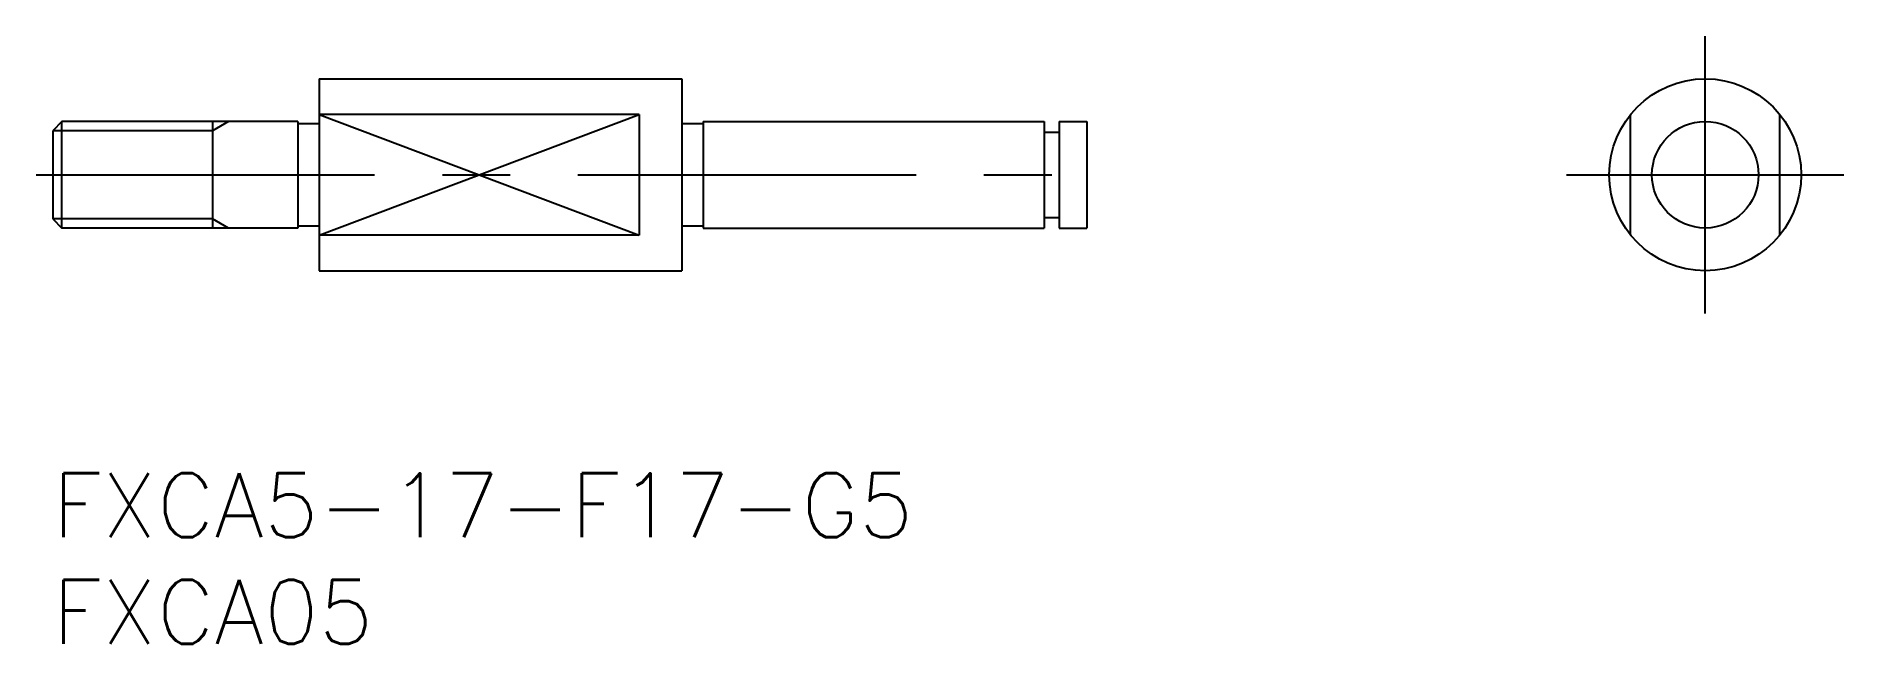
# Model space of a CAD drawing. Extents: x -0.8 to 84, y -7.5 to 21.
import ezdxf

# ---------------------------------------------------------------- set-up
doc = ezdxf.new("R2010")
doc.units = 0
doc.header["$LTSCALE"] = 0.5
doc.linetypes.add('CENTER', pattern=[50.8, 31.75, -6.35, 6.35, -6.35])
doc.linetypes.add('DASHED', pattern=[19.05, 12.7, -6.35])
for name, color, linetype in [('MSM_CENTER', 1, 'CENTER'), ('MSM_CONTINUOUS', 7, 'CONTINUOUS'), ('MSM_DASHED', 4, 'DASHED'), ('MSM_NARROW', 5, 'CONTINUOUS'), ('MSM_PART_NUMBER', 7, 'CONTINUOUS')]:
    doc.layers.add(name, color=color, linetype=linetype)
doc.styles.get("Standard").update_dxf_attribs({"font": 'txt.shx', "height": 3, "bigfont": 'bigfont.shx'})

# ---------------------------------------------------------------- blocks, each defined once
blk = doc.blocks.new('*U4')
at = {"layer": 'MSM_PART_NUMBER'}
blk.add_text('FXCA5-17-F17-G5', height=3, dxfattribs=at).set_placement((0, -2.5))
blk = doc.blocks.new('*U5')
at = {"layer": 'MSM_PART_NUMBER'}
blk.add_text('FXCA05', height=3, dxfattribs=at).set_placement((0, -7.5))

msp = doc.modelspace()

# ---------------------------------------------------------------- linework, layer by layer
at = {"layer": 'MSM_CENTER'}
for p, q in [((77.5, 8), (77.5, 21)), ((-0.775, 14.5), (49.275, 14.5)), ((71, 14.5), (84, 14.5))]:
    msp.add_line(p, q, dxfattribs=at)
at = {"layer": 'MSM_CONTINUOUS'}
for p, q in [((12.5, 19), (12.5, 10)), ((12.5, 19), (29.5, 19)), ((29.5, 19), (29.5, 10)), ((0.433, 17), (0, 16.567)), ((0.433, 12), (0.433, 17)), ((11.5, 17), (0.433, 17)), ((7.5, 17), (7.5, 12)), ((11.5, 17), (11.5, 12)), ((27.5, 17.328), (12.5, 17.328)), ((27.5, 17.328), (27.5, 11.672)), ((30.5, 17), (46.5, 17)), ((30.5, 17), (30.5, 12)), ((46.5, 17), (46.5, 12)), ((47.2, 17), (47.2, 12)), ((47.2, 17), (48.5, 17)), ((48.5, 17), (48.5, 12)), ((0, 16.567), (0, 12.433)), ((11.5, 16.9), (12.5, 16.9)), ((29.5, 16.9), (30.5, 16.9)), ((46.5, 16.5), (47.2, 16.5)), ((0, 12.433), (0.433, 12)), ((11.5, 12), (0.433, 12)), ((11.5, 12.1), (12.5, 12.1)), ((29.5, 12.1), (30.5, 12.1)), ((30.5, 12), (46.5, 12)), ((46.5, 12.5), (47.2, 12.5)), ((47.2, 12), (48.5, 12)), ((27.5, 11.672), (12.5, 11.672)), ((12.5, 10), (29.5, 10))]:
    msp.add_line(p, q, dxfattribs=at)
for radius in [4.5, 2.5]:
    msp.add_circle((77.5, 14.5), radius, dxfattribs=at)
at = {"layer": 'MSM_DASHED'}
for p, q in [((74, 11.672), (74, 17.328)), ((81, 11.672), (81, 17.328))]:
    msp.add_line(p, q, dxfattribs=at)
at = {"layer": 'MSM_NARROW'}
for p, q in [((8.25, 17), (7.5, 16.567)), ((12.5, 17.328), (27.5, 11.672)), ((12.5, 11.672), (27.5, 17.328)), ((7.5, 16.567), (0, 16.567)), ((7.5, 12.433), (0, 12.433)), ((8.25, 12), (7.5, 12.433))]:
    msp.add_line(p, q, dxfattribs=at)

# ---------------------------------------------------------------- block references
at = {"layer": 'MSM_CONTINUOUS'}
for name in ['*U4', '*U5']:
    msp.add_blockref(name, (0, 0), dxfattribs=at)

doc.saveas('drawing.dxf')
